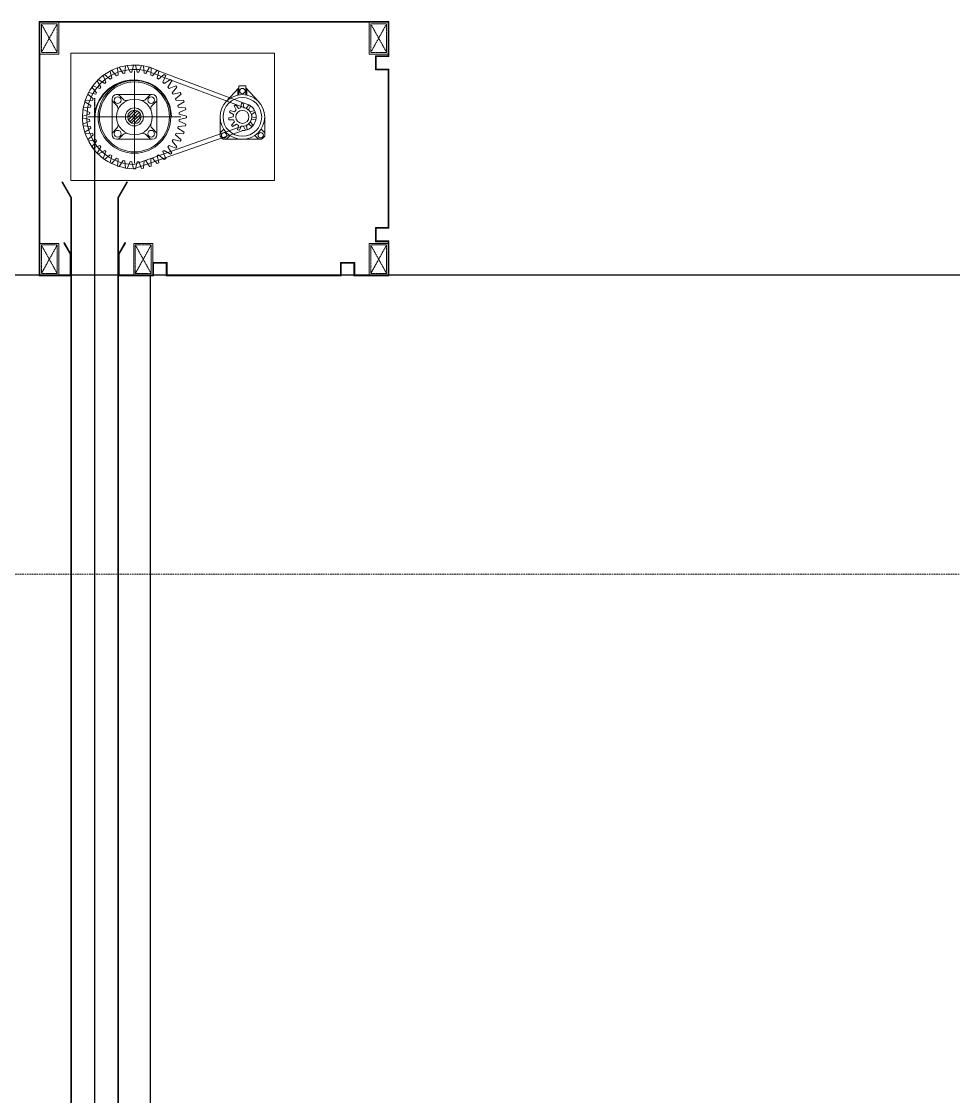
# Model space of a CAD drawing. Header units: millimetres. Extents: x 0 to 420000, y 0 to 297000.
# Drawn here: x 189310 to 190775, y 26409 to 28099 of the extents above; entities that cross this region are included whole.
import ezdxf

# ---------------------------------------------------------------- set-up
doc = ezdxf.new("R2010")
doc.units = ezdxf.units.MM
for name, pattern in [('CEN', [62, 60, -1, 0, -1]), ('CENTER', [2, 1.25, -0.25, 0.25, -0.25]), ('HIDDEN', [0.375, 0.25, -0.125]), ('HIDDENX2', [0.75, 0.5, -0.25])]:
    doc.linetypes.add(name, pattern=pattern)
for name, color, linetype, lineweight in [('A-ELEV-LIN2', 7, 'Continuous', 25), ('A-ELEV-LIN3', 8, 'Continuous', 18), ('A-XXXX-HID', 8, 'HIDDEN', 18), ('DJ', 7, 'Continuous', 5)]:
    doc.layers.add(name, color=color, linetype=linetype, lineweight=lineweight)
doc.layers.add('CEN', color=1, linetype='CEN')

# ---------------------------------------------------------------- blocks, each defined once
blk = doc.blocks.new('지하2층')
at = {"layer": 'A-ELEV-LIN2'}
for p, q in [((4770423.8, -397868.7), (4759323.8, -397868.7)), ((4759823.8, -402118.7), (4759823.8, -397869.9))]:
    blk.add_line(p, q, dxfattribs=at)
at = {"layer": 'A-ELEV-LIN3'}
for p, q in [((4759784.6, -397539.5), (4759783.6, -397551.1)), ((4759784.6, -397539.5), (4759787.4, -397539.1)), ((4759787.4, -397539.1), (4759791.9, -397549.7)), ((4759797.4, -397538.3), (4759794.5, -397549.5)), ((4759797.4, -397538.3), (4759800.2, -397538.3)), ((4759800.2, -397538.3), (4759803, -397549.5)), ((4759810.1, -397539.1), (4759805.6, -397549.7)), ((4759810.1, -397539.1), (4759812.9, -397539.5)), ((4759812.9, -397539.5), (4759813.9, -397551.1)), ((4759749.6, -397554.7), (4759751.9, -397553)), ((4759749.6, -397554.7), (4759754, -397565.5)), ((4759751.9, -397553), (4759760.8, -397560.5)), ((4759760.4, -397547.8), (4759762.9, -397546.5)), ((4759760.4, -397547.8), (4759763, -397559.1)), ((4759762.9, -397546.5), (4759770.6, -397555.3)), ((4759770.6, -397555.3), (4759773, -397554.3)), ((4759772.2, -397542.7), (4759774.9, -397541.8)), ((4759772.2, -397542.7), (4759773, -397554.3)), ((4759774.9, -397541.8), (4759781, -397551.7)), ((4759781, -397551.7), (4759783.6, -397551.1)), ((4759791.9, -397549.7), (4759794.5, -397549.5)), ((4759798.8, -397692.7), (4759798.8, -397547.2)), ((4759803, -397549.5), (4759805.6, -397549.7)), ((4759813.9, -397551.1), (4759816.5, -397551.7)), ((4759822.7, -397541.8), (4759816.5, -397551.7)), ((4759822.7, -397541.8), (4759825.3, -397542.7)), ((4759825.3, -397542.7), (4759824.5, -397554.3)), ((4759824.5, -397554.3), (4759827, -397555.3)), ((4759834.6, -397546.5), (4759827, -397555.3)), ((4759832.7, -397553.4), (4759975.1, -397606.8)), ((4759837.1, -397547.8), (4759834.5, -397559.1)), ((4759834.6, -397546.5), (4759837.1, -397547.8)), ((4759835.9, -397547.2), (4759978.2, -397600.7)), ((4759845.6, -397553), (4759836.7, -397560.5)), ((4759847.9, -397554.7), (4759843.5, -397565.5)), ((4759845.6, -397553), (4759847.9, -397554.7)), ((4759731.9, -397573.1), (4759733.5, -397570.8)), ((4759731.9, -397573.1), (4759739.3, -397582)), ((4759733.5, -397570.8), (4759744.3, -397575.1)), ((4759740, -397563.2), (4759742, -397561.2)), ((4759740, -397563.2), (4759746, -397573.1)), ((4759742, -397561.2), (4759752, -397567.2)), ((4759744.3, -397575.1), (4759746, -397573.1)), ((4759752, -397567.2), (4759754, -397565.5)), ((4759760.8, -397560.5), (4759763, -397559.1)), ((4759798.8, -397562), (4759796.6, -397562)), ((4759798.8, -397562.7), (4759796.6, -397562.7)), ((4759834.5, -397559.1), (4759836.7, -397560.5)), ((4759843.5, -397565.5), (4759845.5, -397567.2)), ((4759855.5, -397561.2), (4759845.5, -397567.2)), ((4759857.5, -397563.2), (4759851.5, -397573.1)), ((4759851.5, -397573.1), (4759853.2, -397575.1)), ((4759864, -397570.8), (4759853.2, -397575.1)), ((4759855.5, -397561.2), (4759857.5, -397563.2)), ((4759865.6, -397573.1), (4759858.2, -397582)), ((4759864, -397570.8), (4759865.6, -397573.1)), ((4759962.7, -397574.2), (4759942.6, -397596.1)), ((4759962.7, -397571.2), (4759974, -397571.2)), ((4759962.7, -397585.3), (4759962.7, -397571.2)), ((4759974, -397585.3), (4759974, -397571.2)), ((4759974, -397574.1), (4759994.2, -397596.1)), ((4759725.4, -397584.1), (4759726.7, -397581.6)), ((4759725.4, -397584.1), (4759734.1, -397591.7)), ((4759726.7, -397581.6), (4759738, -397584.2)), ((4759738, -397584.2), (4759739.3, -397582)), ((4759826.9, -397584.7), (4759770.6, -397584.7)), ((4759773.5, -397584.7), (4759780.9, -397592.1)), ((4759824, -397584.7), (4759816.6, -397592.1)), ((4759858.2, -397582), (4759859.6, -397584.2)), ((4759870.9, -397581.6), (4759859.6, -397584.2)), ((4759872.1, -397584.1), (4759863.4, -397591.7)), ((4759870.9, -397581.6), (4759872.1, -397584.1)), ((4759961.4, -397575.6), (4759961.4, -397585.5)), ((4759975.4, -397575.6), (4759975.4, -397585.5)), ((4759717.9, -397608.5), (4759718.3, -397605.8)), ((4759718.3, -397605.8), (4759729.9, -397604.7)), ((4759720.7, -397596), (4759721.5, -397593.4)), ((4759720.7, -397596), (4759730.5, -397602.2)), ((4759721.5, -397593.4), (4759733.1, -397594.2)), ((4759729.9, -397604.7), (4759730.5, -397602.2)), ((4759733.1, -397594.2), (4759734.1, -397591.7)), ((4759763.6, -397591.8), (4759763.6, -397648.1)), ((4759763.6, -397594.7), (4759771, -397602.1)), ((4759833.9, -397594.7), (4759826.5, -397602.1)), ((4759833.9, -397591.8), (4759833.9, -397648.1)), ((4759863.4, -397591.7), (4759864.4, -397594.2)), ((4759876, -397593.4), (4759864.4, -397594.2)), ((4759876.8, -397596), (4759867, -397602.2)), ((4759867, -397602.2), (4759867.6, -397604.7)), ((4759879.2, -397605.8), (4759867.6, -397604.7)), ((4759876, -397593.4), (4759876.8, -397596)), ((4759879.2, -397605.8), (4759879.6, -397608.5)), ((4759955.6, -397602.6), (4759958, -397601.1)), ((4759955.6, -397602.6), (4759958.6, -397609)), ((4759958, -397601.1), (4759962.4, -397606.5)), ((4759962.4, -397606.5), (4759966.1, -397605.4)), ((4759967, -397598.4), (4759966.1, -397605.4)), ((4759967, -397598.4), (4759969.8, -397598.4)), ((4759969.8, -397598.4), (4759970.7, -397605.4)), ((4759970.7, -397605.4), (4759974.3, -397606.4)), ((4759978.9, -397601.1), (4759974.3, -397606.4)), ((4759981.2, -397602.6), (4759978.2, -397608.9)), ((4759978.9, -397601.1), (4759981.2, -397602.6)), ((4759717.1, -397618.5), (4759728.4, -397615.7)), ((4759717.1, -397621.3), (4759717.1, -397618.5)), ((4759717.1, -397621.3), (4759728.4, -397624.1)), ((4759717.9, -397608.5), (4759728.6, -397613.1)), ((4759726, -397619.9), (4759871.5, -397619.9)), ((4759728.4, -397615.7), (4759728.6, -397613.1)), ((4759728.6, -397626.8), (4759728.4, -397624.1)), ((4759788.2, -397620.5), (4759799.3, -397609.4)), ((4759803.3, -397610.4), (4759789.2, -397624.5)), ((4759806.2, -397612.5), (4759791.3, -397627.4)), ((4759808.3, -397615.4), (4759794.2, -397629.4)), ((4759809.3, -397619.3), (4759798.2, -397630.5)), ((4759856, -397619.9), (4759856.7, -397619.9)), ((4759879.6, -397608.5), (4759868.9, -397613.1)), ((4759868.9, -397613.1), (4759869.1, -397615.7)), ((4759869.1, -397624.1), (4759868.9, -397626.8)), ((4759880.4, -397618.5), (4759869.1, -397615.7)), ((4759880.4, -397621.3), (4759869.1, -397624.1)), ((4759880.4, -397618.5), (4759880.4, -397621.3)), ((4759933.3, -397619.9), (4759933.3, -397650.2)), ((4759946.9, -397621.6), (4759953.7, -397619.8)), ((4759947.3, -397624.4), (4759946.9, -397621.6)), ((4759947.3, -397624.4), (4759954.3, -397624.3)), ((4759948.3, -397612.3), (4759949.4, -397609.7)), ((4759948.3, -397612.3), (4759954.2, -397616)), ((4759949.4, -397609.7), (4759956.1, -397611.8)), ((4759953.7, -397619.8), (4759954.2, -397616)), ((4759955.9, -397627.7), (4759954.3, -397624.3)), ((4759956.1, -397611.8), (4759958.6, -397609)), ((4759978.2, -397608.9), (4759980.7, -397611.7)), ((4759987.4, -397609.7), (4759980.7, -397611.7)), ((4759982.5, -397624.2), (4759980.9, -397627.7)), ((4759989.5, -397624.4), (4759982.5, -397624.2)), ((4759988.6, -397612.3), (4759982.6, -397615.9)), ((4759982.6, -397615.9), (4759983.1, -397619.7)), ((4759989.9, -397621.6), (4759983.1, -397619.7)), ((4759987.4, -397609.7), (4759988.6, -397612.3)), ((4759989.9, -397621.6), (4759989.5, -397624.4)), ((4760003.5, -397619.9), (4760003.5, -397650.2)), ((4759717.9, -397631.3), (4759728.6, -397626.8)), ((4759718.3, -397634.1), (4759717.9, -397631.3)), ((4759718.3, -397634.1), (4759729.9, -397635.1)), ((4759720.7, -397643.8), (4759730.5, -397637.7)), ((4759730.5, -397637.7), (4759729.9, -397635.1)), ((4759771, -397637.7), (4759763.6, -397645.2)), ((4759797.8, -397701.6), (4759968.2, -397641.6)), ((4759797.9, -397694.6), (4759968.2, -397634.6)), ((4759826.5, -397637.7), (4759833.9, -397645.2)), ((4759867.6, -397635.1), (4759867, -397637.7)), ((4759876.8, -397643.8), (4759867, -397637.7)), ((4759879.2, -397634.1), (4759867.6, -397635.1)), ((4759879.6, -397631.3), (4759868.9, -397626.8)), ((4759879.6, -397631.3), (4759879.2, -397634.1)), ((4759939.1, -397639.3), (4759933.3, -397645.1)), ((4759951.2, -397633), (4759955.9, -397627.7)), ((4759953.1, -397635.1), (4759951.2, -397633)), ((4759953.1, -397635.1), (4759959, -397631.2)), ((4759962.1, -397633.2), (4759959, -397631.2)), ((4759961, -397640.2), (4759962.1, -397633.2)), ((4759963.7, -397641), (4759961, -397640.2)), ((4759963.7, -397641), (4759966.6, -397634.5)), ((4759970.3, -397634.5), (4759966.6, -397634.5)), ((4759973.1, -397641), (4759970.3, -397634.5)), ((4759975.8, -397640.2), (4759973.1, -397641)), ((4759977.9, -397631.2), (4759974.8, -397633.2)), ((4759975.8, -397640.2), (4759974.8, -397633.2)), ((4759983.8, -397635.1), (4759977.9, -397631.2)), ((4759985.6, -397633), (4759980.9, -397627.7)), ((4759985.6, -397633), (4759983.8, -397635.1)), ((4759997.7, -397639.3), (4760003.5, -397645.1)), ((4759721.5, -397646.5), (4759720.7, -397643.8)), ((4759721.5, -397646.5), (4759733.1, -397645.7)), ((4759725.4, -397655.7), (4759734.1, -397648.1)), ((4759726.7, -397658.2), (4759725.4, -397655.7)), ((4759726.7, -397658.2), (4759738, -397655.6)), ((4759731.9, -397666.8), (4759739.3, -397657.9)), ((4759734.1, -397648.1), (4759733.1, -397645.7)), ((4759739.3, -397657.9), (4759738, -397655.6)), ((4759826.9, -397655.1), (4759770.6, -397655.1)), ((4759780.9, -397647.7), (4759773.5, -397655.1)), ((4759816.6, -397647.7), (4759824, -397655.1)), ((4759859.6, -397655.6), (4759858.2, -397657.9)), ((4759865.6, -397666.8), (4759858.2, -397657.9)), ((4759870.9, -397658.2), (4759859.6, -397655.6)), ((4759864.4, -397645.7), (4759863.4, -397648.1)), ((4759872.1, -397655.7), (4759863.4, -397648.1)), ((4759876, -397646.5), (4759864.4, -397645.7)), ((4759872.1, -397655.7), (4759870.9, -397658.2)), ((4759876.8, -397643.8), (4759876, -397646.5)), ((4759998.7, -397655), (4759938.1, -397655)), ((4759949.1, -397649.2), (4759943.2, -397655)), ((4759987.8, -397649.2), (4759993.6, -397655)), ((4759733.5, -397669.1), (4759731.9, -397666.8)), ((4759733.5, -397669.1), (4759744.3, -397664.7)), ((4759740, -397676.7), (4759746, -397666.7)), ((4759742, -397678.6), (4759752, -397672.7)), ((4759746, -397666.7), (4759744.3, -397664.7)), ((4759749.6, -397685.1), (4759754, -397674.4)), ((4759754, -397674.4), (4759752, -397672.7)), ((4759845.5, -397672.7), (4759843.5, -397674.4)), ((4759847.9, -397685.1), (4759843.5, -397674.4)), ((4759855.5, -397678.6), (4759845.5, -397672.7)), ((4759853.2, -397664.7), (4759851.5, -397666.7)), ((4759857.5, -397676.7), (4759851.5, -397666.7)), ((4759864, -397669.1), (4759853.2, -397664.7)), ((4759865.6, -397666.8), (4759864, -397669.1)), ((4759742, -397678.6), (4759740, -397676.7)), ((4759751.9, -397686.8), (4759749.6, -397685.1)), ((4759751.9, -397686.8), (4759760.8, -397679.3)), ((4759760.4, -397692), (4759763, -397680.7)), ((4759762.9, -397693.3), (4759760.4, -397692)), ((4759763, -397680.7), (4759760.8, -397679.3)), ((4759762.9, -397693.3), (4759770.6, -397684.6)), ((4759773, -397685.6), (4759770.6, -397684.6)), ((4759772.2, -397697.1), (4759773, -397685.6)), ((4759774.9, -397698), (4759781, -397688.2)), ((4759783.6, -397688.8), (4759781, -397688.2)), ((4759784.6, -397700.3), (4759783.6, -397688.8)), ((4759787.4, -397700.8), (4759791.9, -397690.1)), ((4759794.5, -397690.3), (4759791.9, -397690.1)), ((4759797.4, -397701.6), (4759794.5, -397690.3)), ((4759800.2, -397701.6), (4759803, -397690.3)), ((4759805.6, -397690.1), (4759803, -397690.3)), ((4759810.1, -397700.8), (4759805.6, -397690.1)), ((4759812.9, -397700.3), (4759813.9, -397688.8)), ((4759816.5, -397688.2), (4759813.9, -397688.8)), ((4759822.7, -397698), (4759816.5, -397688.2)), ((4759827, -397684.6), (4759824.5, -397685.6)), ((4759825.3, -397697.1), (4759824.5, -397685.6)), ((4759834.6, -397693.3), (4759827, -397684.6)), ((4759836.7, -397679.3), (4759834.5, -397680.7)), ((4759837.1, -397692), (4759834.5, -397680.7)), ((4759837.1, -397692), (4759834.6, -397693.3)), ((4759845.6, -397686.8), (4759836.7, -397679.3)), ((4759847.9, -397685.1), (4759845.6, -397686.8)), ((4759857.5, -397676.7), (4759855.5, -397678.6)), ((4759774.9, -397698), (4759772.2, -397697.1)), ((4759787.4, -397700.8), (4759784.6, -397700.3)), ((4759800.2, -397701.6), (4759797.4, -397701.6)), ((4759812.9, -397700.3), (4759810.1, -397700.8)), ((4759825.3, -397697.1), (4759822.7, -397698)), ((4759685.8, -397722.1), (4759684.8, -397722.7)), ((4759698.8, -397746.9), (4759684.8, -397722.7)), ((4759700, -397746.6), (4759685.8, -397722.1)), ((4759772.6, -397746.6), (4759786.7, -397722.1)), ((4759773.8, -397746.9), (4759787.7, -397722.7)), ((4759786.7, -397722.1), (4759787.7, -397722.7)), ((4759698.8, -397746.9), (4759698.8, -402118.7)), ((4759700, -397746.6), (4759700, -402118.7)), ((4759772.6, -397746.6), (4759772.6, -402118.7)), ((4759773.8, -397746.9), (4759773.8, -402118.7))]:
    blk.add_line(p, q, dxfattribs=at)
blk.add_lwpolyline([(4760018.8, -397519.9), (4759698.8, -397519.9), (4759698.8, -397719.9), (4760018.8, -397719.9)], close=True, dxfattribs=at)
for centre, radius in [((4759798.8, -397619.9), 57.2), ((4759798.8, -397619.9), 55), ((4759772.4, -397593.5), 5.28), ((4759825.1, -397593.5), 5.28), ((4759968.4, -397619.9), 35.1), ((4759968.4, -397619.9), 30.4), ((4759968.4, -397579.2), 4.16), ((4759798.8, -397619.9), 28.1), ((4759798.8, -397619.9), 14.2), ((4759798.8, -397619.9), 10.6), ((4759968.4, -397619.9), 10.3), ((4759772.4, -397646.3), 5.28), ((4759825.1, -397646.3), 5.28), ((4759939.6, -397648.7), 4.16), ((4759997.2, -397648.7), 4.16)]:
    blk.add_circle(centre, radius, dxfattribs=at)
for centre, radius, start, end in [((4759798.8, -397619.9), 81.6, 62.9421, 269.3324), ((4759798.8, -397619.9), 74.7, 62.9395, 269.3349), ((4759796.6, -397622.7), 60.7, 90, 180), ((4759796.6, -397622.7), 60, 90, 180), ((4759798.8, -397619.9), 58, 0, 90), ((4759798.8, -397619.9), 57.3, 0, 90), ((4759770.6, -397591.8), 7.04, 90, 180), ((4759826.9, -397591.8), 7.04, 0, 90), ((4759766, -397607.1), 7.04, 338.5782, 45), ((4759785.9, -397587.2), 7.04, 225, 291.4218), ((4759811.6, -397587.2), 7.04, 248.5782, 315), ((4759831.5, -397607.1), 7.04, 135, 201.4218), ((4759968.4, -397619.9), 21.6, 269.3057, 62.9696), ((4759968.4, -397619.9), 14.7, 269.3057, 62.9696), ((4759766, -397632.8), 7.04, 315, 21.4218), ((4759831.5, -397632.8), 7.04, 158.5782, 225), ((4759770.6, -397648.1), 7.04, 180, 270), ((4759785.9, -397652.7), 7.04, 68.5782, 135), ((4759811.6, -397652.7), 7.04, 45, 111.4218), ((4759826.9, -397648.1), 7.04, 270, 0), ((4759968.4, -397619.9), 46.4, 220.779, 229.221), ((4759968.4, -397619.9), 46.4, 310.779, 319.221)]:
    blk.add_arc(centre, radius, start, end, dxfattribs=at)
at = {"layer": 'CEN', "color": 1, "linetype": 'CENTER'}
blk.add_line((4759736.3, -402118.7), (4759736.3, -397590.2), dxfattribs=at)
at = {"layer": 'DJ', "color": 8, "linetype": 'HIDDENX2'}
for p, q in [((4759677.5, -397518.6), (4759652.5, -397473.6)), ((4759677.5, -397473.6), (4759652.5, -397518.6)), ((4760195.1, -397518.6), (4760170.1, -397473.6)), ((4760195.1, -397473.6), (4760170.1, -397518.6)), ((4759677.5, -397866.2), (4759652.5, -397821.2)), ((4759677.5, -397821.2), (4759652.5, -397866.2)), ((4759825.1, -397866.2), (4759800.1, -397821.2)), ((4759825.1, -397821.2), (4759800.1, -397866.2)), ((4760195.1, -397866.2), (4760170.1, -397821.2)), ((4760195.1, -397821.2), (4760170.1, -397866.2))]:
    blk.add_line(p, q, dxfattribs=at)
at = {"layer": 'DJ', "color": 4}
for p, q in [((4759735.9, -402117.2), (4759735.9, -397622.7)), ((4759736.6, -402117.2), (4759736.6, -397622.7))]:
    blk.add_line(p, q, dxfattribs=at)
blk.add_lwpolyline([(4759784.8, -397818.2), (4759783.8, -397817.6), (4759773.8, -397834.9), (4759773.8, -397869.9), (4759828.8, -397869.9), (4759828.8, -397849.9), (4759848.8, -397849.9), (4759848.8, -397869.9), (4760123.8, -397869.9), (4760123.8, -397849.9), (4760143.8, -397849.9), (4760143.8, -397869.9), (4760198.8, -397869.9), (4760198.8, -397814.9), (4760178.8, -397814.9), (4760178.8, -397794.9), (4760198.8, -397794.9), (4760198.8, -397544.9), (4760178.8, -397544.9), (4760178.8, -397524.9), (4760198.8, -397524.9), (4760198.8, -397469.9), (4759648.8, -397469.9), (4759648.8, -397869.9), (4759698.8, -397869.9), (4759698.8, -397834.9), (4759688.8, -397817.6), (4759687.7, -397818.2)], dxfattribs=at)
at = {"layer": 'DJ', "color": 8}
for points in [[(4759784.8, -397818.2), (4759775, -397835.2), (4759775, -397868.7), (4759827.6, -397868.7), (4759827.6, -397848.7), (4759850, -397848.7), (4759850, -397868.7), (4760122.6, -397868.7), (4760122.6, -397848.7), (4760145, -397848.7), (4760145, -397868.7), (4760197.6, -397868.7), (4760197.6, -397816.1), (4760177.6, -397816.1), (4760177.6, -397793.7), (4760197.6, -397793.7), (4760197.6, -397546.1), (4760177.6, -397546.1), (4760177.6, -397523.7), (4760197.6, -397523.7), (4760197.6, -397471.1), (4759650, -397471.1)], [(4759650, -397471.1), (4759650, -397868.7), (4759697.6, -397868.7), (4759697.6, -397835.2), (4759687.7, -397818.2)]]:
    blk.add_lwpolyline(points, dxfattribs=at)
at = {"layer": 'DJ', "color": 5}
blk.add_lwpolyline([(4759650, -397521.1), (4759680, -397521.1), (4759680, -397471.1)], dxfattribs=at)
for points in [[(4760197.6, -397471.1), (4760197.6, -397521.1), (4760167.6, -397521.1), (4760167.6, -397471.1)], [(4759680, -397818.7), (4759680, -397868.7), (4759650, -397868.7), (4759650, -397818.7)], [(4759827.6, -397818.7), (4759827.6, -397868.7), (4759797.6, -397868.7), (4759797.6, -397818.7)], [(4760197.6, -397818.7), (4760197.6, -397868.7), (4760167.6, -397868.7), (4760167.6, -397818.7)]]:
    blk.add_lwpolyline(points, close=True, dxfattribs=at)
at = {"layer": 'DJ', "color": 8, "linetype": 'HIDDENX2'}
for points in [[(4759677.5, -397473.6), (4759677.5, -397518.6), (4759652.5, -397518.6), (4759652.5, -397473.6)], [(4760195.1, -397473.6), (4760195.1, -397518.6), (4760170.1, -397518.6), (4760170.1, -397473.6)], [(4759677.5, -397821.2), (4759677.5, -397866.2), (4759652.5, -397866.2), (4759652.5, -397821.2)], [(4759825.1, -397821.2), (4759825.1, -397866.2), (4759800.1, -397866.2), (4759800.1, -397821.2)], [(4760195.1, -397821.2), (4760195.1, -397866.2), (4760170.1, -397866.2), (4760170.1, -397821.2)]]:
    blk.add_lwpolyline(points, close=True, dxfattribs=at)
blk = doc.blocks.new('11ton')
at = {"layer": 'A-XXXX-HID', "color": 253, "ltscale": 10}
blk.add_line((8763845.2, 883231.9), (8774735.2, 883231.9), dxfattribs=at)

msp = doc.modelspace()

# ---------------------------------------------------------------- block references
for name, p in [('지하2층', (-4570311.3, 425568.7)), ('11ton', (-8574582.7, -856001.9))]:
    msp.add_blockref(name, p)

doc.saveas('drawing.dxf')
